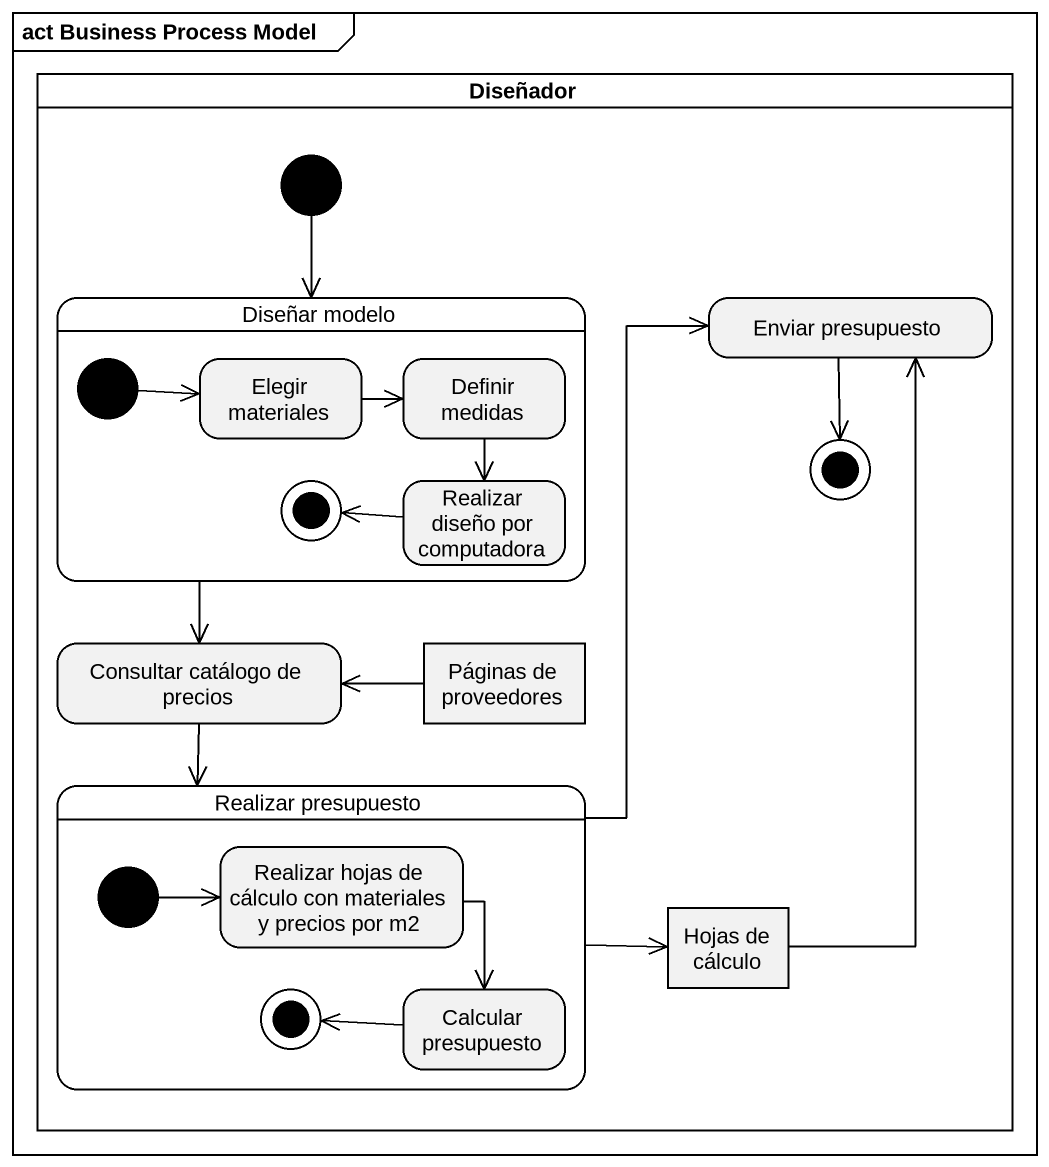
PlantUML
@startuml
mainframe act Business Process Model
hide empty description
state Diseñador <<partition>> {
  state "Diseñar modelo" as Diseñar_modelo {
    state "Elegir materiales" as Elegir_materiales
    state "Definir medidas" as Definir_medidas
    state "Realizar diseño por computadora" as Realizar_diseño_por
    [*] -right-> Elegir_materiales
    Realizar_diseño_por -left-> [*]
  }
  state "Enviar presupuesto" as Enviar_presupuesto
  state "Consultar catálogo de precios" as Consultar_catálogo_de
  state "Páginas de proveedores" as Páginas_de_proveedores <<object>>
  state "Realizar presupuesto" as Realizar_presupuesto {
    state "Realizar hojas de cálculo con materiales y precios por m2" as Realizar_hojas_de_cálculo
    state "Calcular presupuesto" as Calcular_presupuesto
    [*] -right-> Realizar_hojas_de_cálculo
    Calcular_presupuesto -left-> [*]
  }
  state "Hojas de cálculo" as Hojas_de_cálculo <<object>>
  [*] --> Diseñar_modelo
  Enviar_presupuesto --> [*]
}
Diseñar_modelo --> Consultar_catálogo_de
Elegir_materiales -right-> Definir_medidas
Definir_medidas --> Realizar_diseño_por
Consultar_catálogo_de --> Realizar_presupuesto
Páginas_de_proveedores -left-> Consultar_catálogo_de
Realizar_presupuesto -up-> Enviar_presupuesto
Realizar_presupuesto -right-> Hojas_de_cálculo
Realizar_hojas_de_cálculo --> Calcular_presupuesto
Hojas_de_cálculo -up-> Enviar_presupuesto
@enduml
